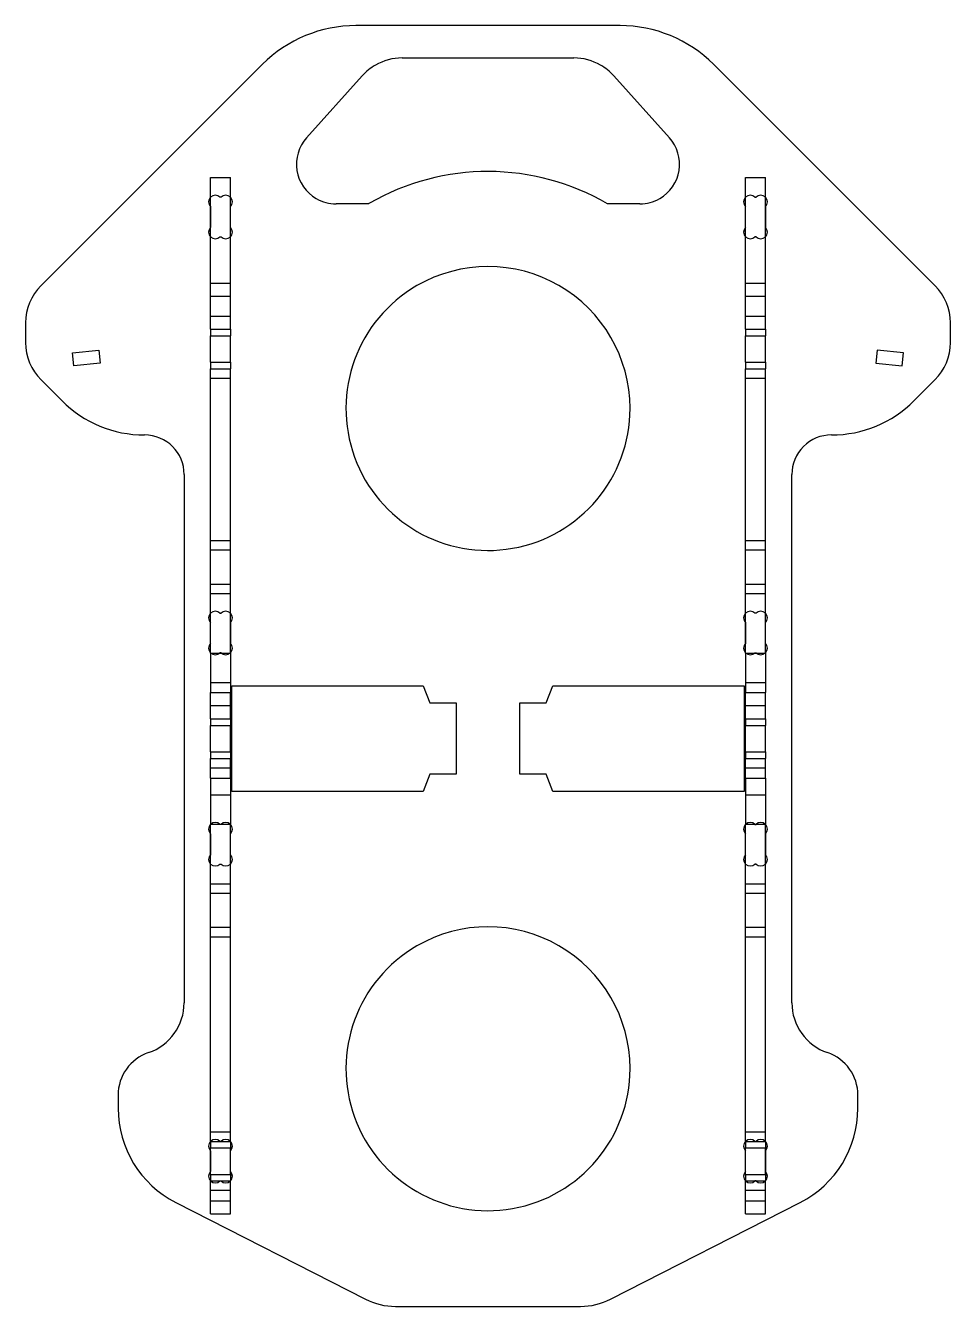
# Model space of a CAD drawing. Extents: x -35 to 35, y -43 to 54.
import ezdxf

# ---------------------------------------------------------------- set-up
doc = ezdxf.new("R2010")
doc.units = 0

# ---------------------------------------------------------------- blocks, each defined once
blk = doc.blocks.new('PAD035')
at = {"layer": 'Base', "color": 0}
for p, q in [((10, 54), (-10, 54)), ((-6.5, 51.55), (0, 51.55)), ((0, 51.55), (6.5, 51.55)), ((-17.071, 51.071), (-33.839, 34.303)), ((33.839, 34.303), (17.071, 51.071)), ((-13.733, 45.504), (-9.514, 50.205)), ((9.514, 50.205), (13.733, 45.504)), ((-20.21, 41), (-20.29, 41)), ((20.21, 41), (20.29, 41)), ((-21, 40.29), (-21, 38.71)), ((-19.5, 38.71), (-19.5, 40.29)), ((-9.053, 40.5), (-11.5, 40.5)), ((11.5, 40.5), (9.053, 40.5)), ((19.5, 38.71), (19.5, 40.29)), ((21, 40.29), (21, 38.71)), ((-20.29, 38), (-20.21, 38)), ((20.29, 38), (20.21, 38)), ((-35, 31.5), (-35, 30)), ((35, 30), (35, 31.5)), ((-31.459, 29.216), (-29.47, 29.425)), ((-31.354, 28.222), (-31.459, 29.216)), ((-29.47, 29.425), (-29.365, 28.431)), ((29.47, 29.425), (29.365, 28.431)), ((31.459, 29.216), (29.47, 29.425)), ((31.354, 28.222), (31.459, 29.216)), ((-29.365, 28.431), (-31.354, 28.222)), ((29.365, 28.431), (31.354, 28.222)), ((-33.828, 27.172), (-32.243, 25.586)), ((32.243, 25.586), (33.828, 27.172)), ((-23, 20), (-23, -20)), ((23, -20), (23, 20)), ((-21, 7.21), (-21, 8.79)), ((-20.29, 9.5), (-20.21, 9.5)), ((-19.5, 8.79), (-19.5, 7.21)), ((19.5, 8.79), (19.5, 7.21)), ((20.29, 9.5), (20.21, 9.5)), ((21, 7.21), (21, 8.79)), ((-20.21, 6.5), (-20.29, 6.5)), ((20.21, 6.5), (20.29, 6.5)), ((-19.4, -4), (-19.4, 4)), ((-19.4, 4), (-4.9, 4)), ((-4.9, 4), (-4.4, 2.7)), ((4.4, 2.7), (4.9, 4)), ((4.9, 4), (19.4, 4)), ((19.4, 4), (19.4, -4)), ((-4.4, 2.7), (-2.4, 2.7)), ((-2.4, 2.7), (-2.4, -2.7)), ((2.4, -2.7), (2.4, 2.7)), ((2.4, 2.7), (4.4, 2.7)), ((-4.4, -2.7), (-4.9, -4)), ((-2.4, -2.7), (-4.4, -2.7)), ((4.4, -2.7), (2.4, -2.7)), ((4.9, -4), (4.4, -2.7)), ((-4.9, -4), (-19.4, -4)), ((19.4, -4), (4.9, -4)), ((-20.21, -6.5), (-20.29, -6.5)), ((20.21, -6.5), (20.29, -6.5)), ((-21, -7.21), (-21, -8.79)), ((-19.5, -8.79), (-19.5, -7.21)), ((19.5, -8.79), (19.5, -7.21)), ((21, -7.21), (21, -8.79)), ((-20.29, -9.5), (-20.21, -9.5)), ((20.29, -9.5), (20.21, -9.5)), ((-28, -27), (-28, -28)), ((28, -28), (28, -27)), ((-20.21, -30.5), (-20.29, -30.5)), ((20.21, -30.5), (20.29, -30.5)), ((-21, -31.21), (-21, -32.79)), ((-19.5, -32.79), (-19.5, -31.21)), ((19.5, -32.79), (19.5, -31.21)), ((21, -31.21), (21, -32.79)), ((-20.29, -33.5), (-20.21, -33.5)), ((20.29, -33.5), (20.21, -33.5)), ((-23.636, -35.126), (-9.272, -42.454)), ((9.272, -42.454), (23.636, -35.126)), ((-7, -43), (7, -43))]:
    blk.add_line(p, q, dxfattribs=at)
for centre, radius, start, end in [((-10, 44), 10, 90, 135), ((10, 44), 10, 45, 90), ((-6.5, 47.5), 4.05, 90, 120), ((6.5, 47.5), 4.05, 60, 90), ((-6.5, 47.5), 4.05, 120, 138.09793), ((6.5, 47.5), 4.05, 41.90204, 59.99997), ((-11.5, 43.5), 3, 138.09793, -120.00001), ((11.5, 43.5), 3, -59.99999, 41.90207), ((0, 25), 17.95, 59.71297, 120), ((-20.645, 40.645), 0.502, 45, -135), ((-19.855, 40.645), 0.502, -45, 135), ((-11.5, 43.5), 3, -120.00001, -90.00001), ((11.5, 43.5), 3, -89.99999, -59.99999), ((19.855, 40.645), 0.502, 45, -135), ((20.645, 40.645), 0.502, -45, 135), ((0, 25), 17.95, 120, 120.28703), ((-20.645, 38.355), 0.502, 135, -45), ((-19.855, 38.355), 0.502, -135, 45), ((19.855, 38.355), 0.502, 135, -45), ((20.645, 38.355), 0.502, -135, 45), ((0, 25), 10.75, 0.12629, 120), ((-31.036, 31.5), 3.964, 135.00001, 179.99999), ((0, 25), 10.75, 120, 0), ((31.036, 31.5), 3.964, 0.00001, 44.99999), ((-31, 30), 4, -179.99998, -135), ((31, 30), 4, -45.00002, -0.00001), ((-26, 31.828), 8.828, -135, -89.99998), ((26, 31.828), 8.828, -90.00001, -45.00001), ((0, 25), 10.75, -0.00027, 0.12601), ((-26, 20), 3, 0, 90), ((26, 20), 3, 89.99998, 180), ((-20.645, 9.145), 0.502, 45, -135), ((-19.855, 9.145), 0.502, -45, 135), ((19.855, 9.145), 0.502, 45, -135), ((20.645, 9.145), 0.502, -45, 135), ((-20.645, 6.855), 0.502, 135, -45), ((-19.855, 6.855), 0.502, -135, 45), ((19.855, 6.855), 0.502, 135, -45), ((20.645, 6.855), 0.502, -135, 45), ((-20.645, -6.855), 0.502, 45, -135), ((-19.855, -6.855), 0.502, -45, 135), ((19.855, -6.855), 0.502, 45, -135), ((20.645, -6.855), 0.502, -45, 135), ((-20.645, -9.145), 0.502, 135, -45), ((-19.855, -9.145), 0.502, -135, 45), ((19.855, -9.145), 0.502, 135, -45), ((20.645, -9.145), 0.502, -135, 45), ((0, -25), 10.75, 0.12628, 120), ((0, -25), 10.75, 120, 0), ((-27, -20), 4, -71.07536, 0), ((27, -20), 4, -179.99999, -108.92464), ((-24.6, -27), 3.4, 108.92465, -180), ((24.6, -27), 3.4, 0, 71.07535), ((0, -25), 10.75, -0.00027, 0.12601), ((-20, -28), 8, -179.99999, -117.02912), ((20, -28), 8, -62.97093, 0), ((-20.645, -30.855), 0.502, 45, -135), ((-19.855, -30.855), 0.502, -45, 135), ((19.855, -30.855), 0.502, 45, -135), ((20.645, -30.855), 0.502, -45, 135), ((-20.645, -33.145), 0.502, 135, -45), ((-19.855, -33.145), 0.502, -135, 45), ((19.855, -33.145), 0.502, 135, -45), ((20.645, -33.145), 0.502, -135, 45), ((-7, -38), 5, -117.02887, -90.00001), ((7, -38), 5, -89.99994, -62.97096)]:
    blk.add_arc(centre, radius, start, end, dxfattribs=at)
blk = doc.blocks.new('CLONE132')
at = {"layer": 'SupportsMoteurs', "color": 0}
for p, q in [((19.5, 42.5), (21, 42.5)), ((19.5, 42.5), (21, 42.5)), ((19.5, 34.5), (19.5, 42.5)), ((21, 34.5), (21, 42.5)), ((19.5, 34.5), (21, 34.5)), ((19.5, 33.5), (21, 33.5)), ((19.5, 33.5), (21, 33.5)), ((19.5, 32), (19.5, 33.5)), ((21, 32), (21, 33.5)), ((19.5, 32), (21, 32)), ((19.5, 31), (21, 31)), ((19.5, 28.5), (19.5, 30.5)), ((19.5, 30.5), (21, 30.5)), ((21, 28.5), (21, 30.5)), ((19.5, 28.5), (21, 28.5)), ((19.5, 28), (21, 28)), ((19.5, 27.29), (21, 27.29)), ((19.5, 15), (19.5, 27.29)), ((21, 15), (21, 27.29)), ((19.5, 15), (21, 15)), ((19.5, 14.29), (21, 14.29)), ((19.5, 11.71), (19.5, 14.29)), ((21, 11.71), (21, 14.29)), ((19.5, 11.71), (21, 11.71)), ((19.5, 11), (21, 11)), ((19.5, 11), (21, 11)), ((19.5, 6.480741), (19.5, 11)), ((21, 6.480741), (21, 11)), ((19.5, 6.480741), (21, 6.480741)), ((19.5, 4.25), (21, 4.25)), ((19.5, 3.5), (21, 3.5)), ((19.5, 2.5), (19.5, 3.5)), ((21, 2.5), (21, 3.5)), ((19.5, 2.5), (21, 2.5)), ((19.5, 1.5), (21, 1.5)), ((19.5, -1), (19.5, 1)), ((19.5, 1), (21, 1)), ((21, -1), (21, 1)), ((19.5, -1), (21, -1)), ((19.5, -1.5), (21, -1.5)), ((19.5, -2.21), (21, -2.21)), ((19.5, -3), (19.5, -2.21)), ((21, -3), (21, -2.21)), ((19.5, -3), (21, -3)), ((19.5, -4.25), (21, -4.25)), ((19.5, -6.480741), (21, -6.480741)), ((19.5, -11), (19.5, -6.480741)), ((21, -11), (21, -6.480741)), ((19.5, -11), (21, -11)), ((19.5, -11.71), (21, -11.71)), ((19.5, -14.29), (19.5, -11.71)), ((21, -14.29), (21, -11.71)), ((19.5, -14.29), (21, -14.29)), ((19.5, -15), (21, -15)), ((19.5, -15), (21, -15)), ((19.5, -29.79), (19.5, -15)), ((21, -29.79), (21, -15)), ((19.5, -29.79), (21, -29.79)), ((19.5, -30.5), (21, -30.5)), ((19.5, -33), (19.5, -31)), ((19.5, -31), (21, -31)), ((21, -33), (21, -31)), ((19.5, -33), (21, -33)), ((19.5, -33.5), (21, -33.5)), ((19.5, -34.21), (21, -34.21)), ((19.5, -35), (19.5, -34.21)), ((21, -35), (21, -34.21)), ((19.5, -36), (19.5, -35)), ((19.5, -35), (21, -35)), ((21, -36), (21, -35)), ((19.5, -36), (21, -36))]:
    blk.add_line(p, q, dxfattribs=at)
for points in [[(19.5, 33.5), (19.5, 33.55), (19.5, 33.6), (19.5, 33.65), (19.5, 33.7), (19.5, 33.75), (19.5, 33.8), (19.5, 33.85), (19.5, 33.9), (19.5, 33.95), (19.5, 34), (19.5, 34.05), (19.5, 34.1), (19.5, 34.15), (19.5, 34.2), (19.5, 34.25), (19.5, 34.3), (19.5, 34.35), (19.5, 34.4), (19.5, 34.45), (19.5, 34.5)], [(21, 33.5), (21, 33.55), (21, 33.6), (21, 33.65), (21, 33.7), (21, 33.75), (21, 33.8), (21, 33.85), (21, 33.9), (21, 33.95), (21, 34), (21, 34.05), (21, 34.1), (21, 34.15), (21, 34.2), (21, 34.25), (21, 34.3), (21, 34.35), (21, 34.4), (21, 34.45), (21, 34.5)], [(19.5, 31), (19.5, 31.05), (19.5, 31.1), (19.5, 31.15), (19.5, 31.2), (19.5, 31.25), (19.5, 31.3), (19.5, 31.35), (19.5, 31.4), (19.5, 31.45), (19.5, 31.5), (19.5, 31.55), (19.5, 31.6), (19.5, 31.65), (19.5, 31.7), (19.5, 31.75), (19.5, 31.8), (19.5, 31.85), (19.5, 31.9), (19.5, 31.95), (19.5, 32)], [(21, 31), (21, 31.05), (21, 31.1), (21, 31.15), (21, 31.2), (21, 31.25), (21, 31.3), (21, 31.35), (21, 31.4), (21, 31.45), (21, 31.5), (21, 31.55), (21, 31.6), (21, 31.65), (21, 31.7), (21, 31.75), (21, 31.8), (21, 31.85), (21, 31.9), (21, 31.95), (21, 32)], [(19.5, 31), (19.5, 30.95), (19.5, 30.9), (19.5, 30.85), (19.5, 30.8), (19.5, 30.75), (19.5, 30.7), (19.5, 30.65), (19.5, 30.6), (19.5, 30.55), (19.5, 30.5)], [(21, 31), (21, 30.95), (21, 30.9), (21, 30.85), (21, 30.8), (21, 30.75), (21, 30.7), (21, 30.65), (21, 30.6), (21, 30.55), (21, 30.5)], [(19.5, 28.5), (19.5, 28.45), (19.5, 28.4), (19.5, 28.35), (19.5, 28.3), (19.5, 28.25), (19.5, 28.2), (19.5, 28.15), (19.5, 28.1), (19.5, 28.05), (19.5, 28)], [(21, 28.5), (21, 28.45), (21, 28.4), (21, 28.35), (21, 28.3), (21, 28.25), (21, 28.2), (21, 28.15), (21, 28.1), (21, 28.05), (21, 28)], [(19.5, 27.29), (19.5, 27.34), (19.5, 27.39), (19.5, 27.44), (19.5, 27.49), (19.5, 27.54), (19.5, 27.59), (19.5, 27.64), (19.5, 27.69), (19.5, 27.74), (19.5, 27.79), (19.5, 27.84), (19.5, 27.89), (19.5, 27.94), (19.5, 27.99), (19.5, 28)], [(21, 27.29), (21, 27.34), (21, 27.39), (21, 27.44), (21, 27.49), (21, 27.54), (21, 27.59), (21, 27.64), (21, 27.69), (21, 27.74), (21, 27.79), (21, 27.84), (21, 27.89), (21, 27.94), (21, 27.99), (21, 28)], [(19.5, 14.29), (19.5, 14.34), (19.5, 14.39), (19.5, 14.44), (19.5, 14.49), (19.5, 14.54), (19.5, 14.59), (19.5, 14.64), (19.5, 14.69), (19.5, 14.74), (19.5, 14.79), (19.5, 14.84), (19.5, 14.89), (19.5, 14.94), (19.5, 14.99), (19.5, 15)], [(21, 14.29), (21, 14.34), (21, 14.39), (21, 14.44), (21, 14.49), (21, 14.54), (21, 14.59), (21, 14.64), (21, 14.69), (21, 14.74), (21, 14.79), (21, 14.84), (21, 14.89), (21, 14.94), (21, 14.99), (21, 15)], [(19.5, 11), (19.5, 11.05), (19.5, 11.1), (19.5, 11.15), (19.5, 11.2), (19.5, 11.25), (19.5, 11.3), (19.5, 11.35), (19.5, 11.4), (19.5, 11.45), (19.5, 11.5), (19.5, 11.55), (19.5, 11.6), (19.5, 11.65), (19.5, 11.7), (19.5, 11.71)], [(21, 11), (21, 11.05), (21, 11.1), (21, 11.15), (21, 11.2), (21, 11.25), (21, 11.3), (21, 11.35), (21, 11.4), (21, 11.45), (21, 11.5), (21, 11.55), (21, 11.6), (21, 11.65), (21, 11.7), (21, 11.71)], [(19.5, 6.480741), (19.5, 6.430741), (19.5, 6.380741), (19.5, 6.330741), (19.5, 6.280741), (19.5, 6.230741), (19.5, 6.180741), (19.5, 6.130741), (19.5, 6.080741), (19.5, 6.030741), (19.5, 5.980741), (19.5, 5.930741), (19.5, 5.880741), (19.5, 5.830741), (19.5, 5.780741), (19.5, 5.730741), (19.5, 5.680741), (19.5, 5.630741), (19.5, 5.580741), (19.5, 5.530741), (19.5, 5.480741), (19.5, 5.430741), (19.5, 5.380741), (19.5, 5.330741), (19.5, 5.280741), (19.5, 5.230741), (19.5, 5.180741), (19.5, 5.130741), (19.5, 5.080741), (19.5, 5.030741), (19.5, 4.980741), (19.5, 4.930741), (19.5, 4.880741), (19.5, 4.830741), (19.5, 4.780741), (19.5, 4.730741), (19.5, 4.680741), (19.5, 4.630741), (19.5, 4.580741), (19.5, 4.530741), (19.5, 4.480741), (19.5, 4.430741), (19.5, 4.380741), (19.5, 4.330741), (19.5, 4.280741), (19.5, 4.25)], [(21, 6.480741), (21, 6.430741), (21, 6.380741), (21, 6.330741), (21, 6.280741), (21, 6.230741), (21, 6.180741), (21, 6.130741), (21, 6.080741), (21, 6.030741), (21, 5.980741), (21, 5.930741), (21, 5.880741), (21, 5.830741), (21, 5.780741), (21, 5.730741), (21, 5.680741), (21, 5.630741), (21, 5.580741), (21, 5.530741), (21, 5.480741), (21, 5.430741), (21, 5.380741), (21, 5.330741), (21, 5.280741), (21, 5.230741), (21, 5.180741), (21, 5.130741), (21, 5.080741), (21, 5.030741), (21, 4.980741), (21, 4.930741), (21, 4.880741), (21, 4.830741), (21, 4.780741), (21, 4.730741), (21, 4.680741), (21, 4.630741), (21, 4.580741), (21, 4.530741), (21, 4.480741), (21, 4.430741), (21, 4.380741), (21, 4.330741), (21, 4.280741), (21, 4.25)], [(19.5, 4.25), (19.5, 4.2), (19.5, 4.15), (19.5, 4.1), (19.5, 4.05), (19.5, 4), (19.5, 3.95), (19.5, 3.9), (19.5, 3.85), (19.5, 3.8), (19.5, 3.75), (19.5, 3.7), (19.5, 3.65), (19.5, 3.6), (19.5, 3.55), (19.5, 3.5)], [(21, 4.25), (21, 4.2), (21, 4.15), (21, 4.1), (21, 4.05), (21, 4), (21, 3.95), (21, 3.9), (21, 3.85), (21, 3.8), (21, 3.75), (21, 3.7), (21, 3.65), (21, 3.6), (21, 3.55), (21, 3.5)], [(19.5, 1.5), (19.5, 1.55), (19.5, 1.6), (19.5, 1.65), (19.5, 1.7), (19.5, 1.75), (19.5, 1.8), (19.5, 1.85), (19.5, 1.9), (19.5, 1.95), (19.5, 2), (19.5, 2.05), (19.5, 2.1), (19.5, 2.15), (19.5, 2.2), (19.5, 2.25), (19.5, 2.3), (19.5, 2.35), (19.5, 2.4), (19.5, 2.45), (19.5, 2.5)], [(21, 1.5), (21, 1.55), (21, 1.6), (21, 1.65), (21, 1.7), (21, 1.75), (21, 1.8), (21, 1.85), (21, 1.9), (21, 1.95), (21, 2), (21, 2.05), (21, 2.1), (21, 2.15), (21, 2.2), (21, 2.25), (21, 2.3), (21, 2.35), (21, 2.4), (21, 2.45), (21, 2.5)], [(19.5, 1.5), (19.5, 1.45), (19.5, 1.4), (19.5, 1.35), (19.5, 1.3), (19.5, 1.25), (19.5, 1.2), (19.5, 1.15), (19.5, 1.1), (19.5, 1.05), (19.5, 1)], [(21, 1.5), (21, 1.45), (21, 1.4), (21, 1.35), (21, 1.3), (21, 1.25), (21, 1.2), (21, 1.15), (21, 1.1), (21, 1.05), (21, 1)], [(19.5, -1), (19.5, -1.05), (19.5, -1.1), (19.5, -1.15), (19.5, -1.2), (19.5, -1.25), (19.5, -1.3), (19.5, -1.35), (19.5, -1.4), (19.5, -1.45), (19.5, -1.5)], [(19.5, -2.21), (19.5, -2.16), (19.5, -2.11), (19.5, -2.06), (19.5, -2.01), (19.5, -1.96), (19.5, -1.91), (19.5, -1.86), (19.5, -1.81), (19.5, -1.76), (19.5, -1.71), (19.5, -1.66), (19.5, -1.61), (19.5, -1.56), (19.5, -1.51), (19.5, -1.5)], [(21, -1), (21, -1.05), (21, -1.1), (21, -1.15), (21, -1.2), (21, -1.25), (21, -1.3), (21, -1.35), (21, -1.4), (21, -1.45), (21, -1.5)], [(21, -2.21), (21, -2.16), (21, -2.11), (21, -2.06), (21, -2.01), (21, -1.96), (21, -1.91), (21, -1.86), (21, -1.81), (21, -1.76), (21, -1.71), (21, -1.66), (21, -1.61), (21, -1.56), (21, -1.51), (21, -1.5)], [(19.5, -3), (19.5, -3.05), (19.5, -3.1), (19.5, -3.15), (19.5, -3.2), (19.5, -3.25), (19.5, -3.3), (19.5, -3.35), (19.5, -3.4), (19.5, -3.45), (19.5, -3.5), (19.5, -3.55), (19.5, -3.6), (19.5, -3.65), (19.5, -3.7), (19.5, -3.75), (19.5, -3.8), (19.5, -3.85), (19.5, -3.9), (19.5, -3.95), (19.5, -4), (19.5, -4.05), (19.5, -4.1), (19.5, -4.15), (19.5, -4.2), (19.5, -4.25)], [(21, -3), (21, -3.05), (21, -3.1), (21, -3.15), (21, -3.2), (21, -3.25), (21, -3.3), (21, -3.35), (21, -3.4), (21, -3.45), (21, -3.5), (21, -3.55), (21, -3.6), (21, -3.65), (21, -3.7), (21, -3.75), (21, -3.8), (21, -3.85), (21, -3.9), (21, -3.95), (21, -4), (21, -4.05), (21, -4.1), (21, -4.15), (21, -4.2), (21, -4.25)], [(19.5, -4.25), (19.5, -4.3), (19.5, -4.35), (19.5, -4.4), (19.5, -4.45), (19.5, -4.5), (19.5, -4.55), (19.5, -4.6), (19.5, -4.65), (19.5, -4.7), (19.5, -4.75), (19.5, -4.8), (19.5, -4.85), (19.5, -4.9), (19.5, -4.95), (19.5, -5), (19.5, -5.05), (19.5, -5.1), (19.5, -5.15), (19.5, -5.2), (19.5, -5.25), (19.5, -5.3), (19.5, -5.35), (19.5, -5.4), (19.5, -5.45), (19.5, -5.5), (19.5, -5.55), (19.5, -5.6), (19.5, -5.65), (19.5, -5.7), (19.5, -5.75), (19.5, -5.8), (19.5, -5.85), (19.5, -5.9), (19.5, -5.95), (19.5, -6), (19.5, -6.05), (19.5, -6.1), (19.5, -6.15), (19.5, -6.2), (19.5, -6.25), (19.5, -6.3), (19.5, -6.35), (19.5, -6.4), (19.5, -6.45), (19.5, -6.480741)], [(21, -4.25), (21, -4.3), (21, -4.35), (21, -4.4), (21, -4.45), (21, -4.5), (21, -4.55), (21, -4.6), (21, -4.65), (21, -4.7), (21, -4.75), (21, -4.8), (21, -4.85), (21, -4.9), (21, -4.95), (21, -5), (21, -5.05), (21, -5.1), (21, -5.15), (21, -5.2), (21, -5.25), (21, -5.3), (21, -5.35), (21, -5.4), (21, -5.45), (21, -5.5), (21, -5.55), (21, -5.6), (21, -5.65), (21, -5.7), (21, -5.75), (21, -5.8), (21, -5.85), (21, -5.9), (21, -5.95), (21, -6), (21, -6.05), (21, -6.1), (21, -6.15), (21, -6.2), (21, -6.25), (21, -6.3), (21, -6.35), (21, -6.4), (21, -6.45), (21, -6.480741)], [(19.5, -11.71), (19.5, -11.66), (19.5, -11.61), (19.5, -11.56), (19.5, -11.51), (19.5, -11.46), (19.5, -11.41), (19.5, -11.36), (19.5, -11.31), (19.5, -11.26), (19.5, -11.21), (19.5, -11.16), (19.5, -11.11), (19.5, -11.06), (19.5, -11.01), (19.5, -11)], [(21, -11.71), (21, -11.66), (21, -11.61), (21, -11.56), (21, -11.51), (21, -11.46), (21, -11.41), (21, -11.36), (21, -11.31), (21, -11.26), (21, -11.21), (21, -11.16), (21, -11.11), (21, -11.06), (21, -11.01), (21, -11)], [(19.5, -15), (19.5, -14.95), (19.5, -14.9), (19.5, -14.85), (19.5, -14.8), (19.5, -14.75), (19.5, -14.7), (19.5, -14.65), (19.5, -14.6), (19.5, -14.55), (19.5, -14.5), (19.5, -14.45), (19.5, -14.4), (19.5, -14.35), (19.5, -14.3), (19.5, -14.29)], [(21, -15), (21, -14.95), (21, -14.9), (21, -14.85), (21, -14.8), (21, -14.75), (21, -14.7), (21, -14.65), (21, -14.6), (21, -14.55), (21, -14.5), (21, -14.45), (21, -14.4), (21, -14.35), (21, -14.3), (21, -14.29)], [(19.5, -30.5), (19.5, -30.45), (19.5, -30.4), (19.5, -30.35), (19.5, -30.3), (19.5, -30.25), (19.5, -30.2), (19.5, -30.15), (19.5, -30.1), (19.5, -30.05), (19.5, -30), (19.5, -29.95), (19.5, -29.9), (19.5, -29.85), (19.5, -29.8), (19.5, -29.79)], [(21, -30.5), (21, -30.45), (21, -30.4), (21, -30.35), (21, -30.3), (21, -30.25), (21, -30.2), (21, -30.15), (21, -30.1), (21, -30.05), (21, -30), (21, -29.95), (21, -29.9), (21, -29.85), (21, -29.8), (21, -29.79)], [(19.5, -30.5), (19.5, -30.55), (19.5, -30.6), (19.5, -30.65), (19.5, -30.7), (19.5, -30.75), (19.5, -30.8), (19.5, -30.85), (19.5, -30.9), (19.5, -30.95), (19.5, -31)], [(21, -30.5), (21, -30.55), (21, -30.6), (21, -30.65), (21, -30.7), (21, -30.75), (21, -30.8), (21, -30.85), (21, -30.9), (21, -30.95), (21, -31)], [(19.5, -33), (19.5, -33.05), (19.5, -33.1), (19.5, -33.15), (19.5, -33.2), (19.5, -33.25), (19.5, -33.3), (19.5, -33.35), (19.5, -33.4), (19.5, -33.45), (19.5, -33.5)], [(19.5, -34.21), (19.5, -34.16), (19.5, -34.11), (19.5, -34.06), (19.5, -34.01), (19.5, -33.96), (19.5, -33.91), (19.5, -33.86), (19.5, -33.81), (19.5, -33.76), (19.5, -33.71), (19.5, -33.66), (19.5, -33.61), (19.5, -33.56), (19.5, -33.51), (19.5, -33.5)], [(21, -33), (21, -33.05), (21, -33.1), (21, -33.15), (21, -33.2), (21, -33.25), (21, -33.3), (21, -33.35), (21, -33.4), (21, -33.45), (21, -33.5)], [(21, -34.21), (21, -34.16), (21, -34.11), (21, -34.06), (21, -34.01), (21, -33.96), (21, -33.91), (21, -33.86), (21, -33.81), (21, -33.76), (21, -33.71), (21, -33.66), (21, -33.61), (21, -33.56), (21, -33.51), (21, -33.5)]]:
    blk.add_lwpolyline(points, dxfattribs=at)
blk = doc.blocks.new('CLONE133')
at = {"layer": 'SupportsMoteurs', "color": 0}
for p, q in [((-21, 42.5), (-19.5, 42.5)), ((-21, 42.5), (-19.5, 42.5)), ((-21, 34.5), (-21, 42.5)), ((-19.5, 34.5), (-19.5, 42.5)), ((-21, 34.5), (-19.5, 34.5)), ((-21, 33.5), (-19.5, 33.5)), ((-21, 33.5), (-19.5, 33.5)), ((-21, 32), (-21, 33.5)), ((-19.5, 32), (-19.5, 33.5)), ((-21, 32), (-19.5, 32)), ((-21, 31), (-19.5, 31)), ((-21, 28.5), (-21, 30.5)), ((-21, 30.5), (-19.5, 30.5)), ((-19.5, 28.5), (-19.5, 30.5)), ((-21, 28.5), (-19.5, 28.5)), ((-21, 28), (-19.5, 28)), ((-21, 27.29), (-19.5, 27.29)), ((-21, 15), (-21, 27.29)), ((-19.5, 15), (-19.5, 27.29)), ((-21, 15), (-19.5, 15)), ((-21, 14.29), (-19.5, 14.29)), ((-21, 11.71), (-21, 14.29)), ((-19.5, 11.71), (-19.5, 14.29)), ((-21, 11.71), (-19.5, 11.71)), ((-21, 11), (-19.5, 11)), ((-21, 11), (-19.5, 11)), ((-21, 6.480741), (-21, 11)), ((-19.5, 6.480741), (-19.5, 11)), ((-21, 6.480741), (-19.5, 6.480741)), ((-21, 4.25), (-19.5, 4.25)), ((-21, 3.5), (-19.5, 3.5)), ((-21, 2.5), (-21, 3.5)), ((-19.5, 2.5), (-19.5, 3.5)), ((-21, 2.5), (-19.5, 2.5)), ((-21, 1.5), (-19.5, 1.5)), ((-21, -1), (-21, 1)), ((-21, 1), (-19.5, 1)), ((-19.5, -1), (-19.5, 1)), ((-21, -1), (-19.5, -1)), ((-21, -1.5), (-19.5, -1.5)), ((-21, -2.21), (-19.5, -2.21)), ((-21, -3), (-21, -2.21)), ((-19.5, -3), (-19.5, -2.21)), ((-21, -3), (-19.5, -3)), ((-21, -4.25), (-19.5, -4.25)), ((-21, -6.480741), (-19.5, -6.480741)), ((-21, -11), (-21, -6.480741)), ((-19.5, -11), (-19.5, -6.480741)), ((-21, -11), (-19.5, -11)), ((-21, -11.71), (-19.5, -11.71)), ((-21, -14.29), (-21, -11.71)), ((-19.5, -14.29), (-19.5, -11.71)), ((-21, -14.29), (-19.5, -14.29)), ((-21, -15), (-19.5, -15)), ((-21, -15), (-19.5, -15)), ((-21, -29.79), (-21, -15)), ((-19.5, -29.79), (-19.5, -15)), ((-21, -29.79), (-19.5, -29.79)), ((-21, -30.5), (-19.5, -30.5)), ((-21, -33), (-21, -31)), ((-21, -31), (-19.5, -31)), ((-19.5, -33), (-19.5, -31)), ((-21, -33), (-19.5, -33)), ((-21, -33.5), (-19.5, -33.5)), ((-21, -34.21), (-19.5, -34.21)), ((-21, -35), (-21, -34.21)), ((-19.5, -35), (-19.5, -34.21)), ((-21, -36), (-21, -35)), ((-21, -35), (-19.5, -35)), ((-19.5, -36), (-19.5, -35)), ((-21, -36), (-19.5, -36))]:
    blk.add_line(p, q, dxfattribs=at)
for points in [[(-21, 33.5), (-21, 33.55), (-21, 33.6), (-21, 33.65), (-21, 33.7), (-21, 33.75), (-21, 33.8), (-21, 33.85), (-21, 33.9), (-21, 33.95), (-21, 34), (-21, 34.05), (-21, 34.1), (-21, 34.15), (-21, 34.2), (-21, 34.25), (-21, 34.3), (-21, 34.35), (-21, 34.4), (-21, 34.45), (-21, 34.5)], [(-19.5, 33.5), (-19.5, 33.55), (-19.5, 33.6), (-19.5, 33.65), (-19.5, 33.7), (-19.5, 33.75), (-19.5, 33.8), (-19.5, 33.85), (-19.5, 33.9), (-19.5, 33.95), (-19.5, 34), (-19.5, 34.05), (-19.5, 34.1), (-19.5, 34.15), (-19.5, 34.2), (-19.5, 34.25), (-19.5, 34.3), (-19.5, 34.35), (-19.5, 34.4), (-19.5, 34.45), (-19.5, 34.5)], [(-21, 31), (-21, 31.05), (-21, 31.1), (-21, 31.15), (-21, 31.2), (-21, 31.25), (-21, 31.3), (-21, 31.35), (-21, 31.4), (-21, 31.45), (-21, 31.5), (-21, 31.55), (-21, 31.6), (-21, 31.65), (-21, 31.7), (-21, 31.75), (-21, 31.8), (-21, 31.85), (-21, 31.9), (-21, 31.95), (-21, 32)], [(-19.5, 31), (-19.5, 31.05), (-19.5, 31.1), (-19.5, 31.15), (-19.5, 31.2), (-19.5, 31.25), (-19.5, 31.3), (-19.5, 31.35), (-19.5, 31.4), (-19.5, 31.45), (-19.5, 31.5), (-19.5, 31.55), (-19.5, 31.6), (-19.5, 31.65), (-19.5, 31.7), (-19.5, 31.75), (-19.5, 31.8), (-19.5, 31.85), (-19.5, 31.9), (-19.5, 31.95), (-19.5, 32)], [(-21, 31), (-21, 30.95), (-21, 30.9), (-21, 30.85), (-21, 30.8), (-21, 30.75), (-21, 30.7), (-21, 30.65), (-21, 30.6), (-21, 30.55), (-21, 30.5)], [(-19.5, 31), (-19.5, 30.95), (-19.5, 30.9), (-19.5, 30.85), (-19.5, 30.8), (-19.5, 30.75), (-19.5, 30.7), (-19.5, 30.65), (-19.5, 30.6), (-19.5, 30.55), (-19.5, 30.5)], [(-21, 28.5), (-21, 28.45), (-21, 28.4), (-21, 28.35), (-21, 28.3), (-21, 28.25), (-21, 28.2), (-21, 28.15), (-21, 28.1), (-21, 28.05), (-21, 28)], [(-19.5, 28.5), (-19.5, 28.45), (-19.5, 28.4), (-19.5, 28.35), (-19.5, 28.3), (-19.5, 28.25), (-19.5, 28.2), (-19.5, 28.15), (-19.5, 28.1), (-19.5, 28.05), (-19.5, 28)], [(-21, 27.29), (-21, 27.34), (-21, 27.39), (-21, 27.44), (-21, 27.49), (-21, 27.54), (-21, 27.59), (-21, 27.64), (-21, 27.69), (-21, 27.74), (-21, 27.79), (-21, 27.84), (-21, 27.89), (-21, 27.94), (-21, 27.99), (-21, 28)], [(-19.5, 27.29), (-19.5, 27.34), (-19.5, 27.39), (-19.5, 27.44), (-19.5, 27.49), (-19.5, 27.54), (-19.5, 27.59), (-19.5, 27.64), (-19.5, 27.69), (-19.5, 27.74), (-19.5, 27.79), (-19.5, 27.84), (-19.5, 27.89), (-19.5, 27.94), (-19.5, 27.99), (-19.5, 28)], [(-21, 14.29), (-21, 14.34), (-21, 14.39), (-21, 14.44), (-21, 14.49), (-21, 14.54), (-21, 14.59), (-21, 14.64), (-21, 14.69), (-21, 14.74), (-21, 14.79), (-21, 14.84), (-21, 14.89), (-21, 14.94), (-21, 14.99), (-21, 15)], [(-19.5, 14.29), (-19.5, 14.34), (-19.5, 14.39), (-19.5, 14.44), (-19.5, 14.49), (-19.5, 14.54), (-19.5, 14.59), (-19.5, 14.64), (-19.5, 14.69), (-19.5, 14.74), (-19.5, 14.79), (-19.5, 14.84), (-19.5, 14.89), (-19.5, 14.94), (-19.5, 14.99), (-19.5, 15)], [(-21, 11), (-21, 11.05), (-21, 11.1), (-21, 11.15), (-21, 11.2), (-21, 11.25), (-21, 11.3), (-21, 11.35), (-21, 11.4), (-21, 11.45), (-21, 11.5), (-21, 11.55), (-21, 11.6), (-21, 11.65), (-21, 11.7), (-21, 11.71)], [(-19.5, 11), (-19.5, 11.05), (-19.5, 11.1), (-19.5, 11.15), (-19.5, 11.2), (-19.5, 11.25), (-19.5, 11.3), (-19.5, 11.35), (-19.5, 11.4), (-19.5, 11.45), (-19.5, 11.5), (-19.5, 11.55), (-19.5, 11.6), (-19.5, 11.65), (-19.5, 11.7), (-19.5, 11.71)], [(-21, 6.480741), (-21, 6.430741), (-21, 6.380741), (-21, 6.330741), (-21, 6.280741), (-21, 6.230741), (-21, 6.180741), (-21, 6.130741), (-21, 6.080741), (-21, 6.030741), (-21, 5.980741), (-21, 5.930741), (-21, 5.880741), (-21, 5.830741), (-21, 5.780741), (-21, 5.730741), (-21, 5.680741), (-21, 5.630741), (-21, 5.580741), (-21, 5.530741), (-21, 5.480741), (-21, 5.430741), (-21, 5.380741), (-21, 5.330741), (-21, 5.280741), (-21, 5.230741), (-21, 5.180741), (-21, 5.130741), (-21, 5.080741), (-21, 5.030741), (-21, 4.980741), (-21, 4.930741), (-21, 4.880741), (-21, 4.830741), (-21, 4.780741), (-21, 4.730741), (-21, 4.680741), (-21, 4.630741), (-21, 4.580741), (-21, 4.530741), (-21, 4.480741), (-21, 4.430741), (-21, 4.380741), (-21, 4.330741), (-21, 4.280741), (-21, 4.25)], [(-19.5, 6.480741), (-19.5, 6.430741), (-19.5, 6.380741), (-19.5, 6.330741), (-19.5, 6.280741), (-19.5, 6.230741), (-19.5, 6.180741), (-19.5, 6.130741), (-19.5, 6.080741), (-19.5, 6.030741), (-19.5, 5.980741), (-19.5, 5.930741), (-19.5, 5.880741), (-19.5, 5.830741), (-19.5, 5.780741), (-19.5, 5.730741), (-19.5, 5.680741), (-19.5, 5.630741), (-19.5, 5.580741), (-19.5, 5.530741), (-19.5, 5.480741), (-19.5, 5.430741), (-19.5, 5.380741), (-19.5, 5.330741), (-19.5, 5.280741), (-19.5, 5.230741), (-19.5, 5.180741), (-19.5, 5.130741), (-19.5, 5.080741), (-19.5, 5.030741), (-19.5, 4.980741), (-19.5, 4.930741), (-19.5, 4.880741), (-19.5, 4.830741), (-19.5, 4.780741), (-19.5, 4.730741), (-19.5, 4.680741), (-19.5, 4.630741), (-19.5, 4.580741), (-19.5, 4.530741), (-19.5, 4.480741), (-19.5, 4.430741), (-19.5, 4.380741), (-19.5, 4.330741), (-19.5, 4.280741), (-19.5, 4.25)], [(-21, 4.25), (-21, 4.2), (-21, 4.15), (-21, 4.1), (-21, 4.05), (-21, 4), (-21, 3.95), (-21, 3.9), (-21, 3.85), (-21, 3.8), (-21, 3.75), (-21, 3.7), (-21, 3.65), (-21, 3.6), (-21, 3.55), (-21, 3.5)], [(-19.5, 4.25), (-19.5, 4.2), (-19.5, 4.15), (-19.5, 4.1), (-19.5, 4.05), (-19.5, 4), (-19.5, 3.95), (-19.5, 3.9), (-19.5, 3.85), (-19.5, 3.8), (-19.5, 3.75), (-19.5, 3.7), (-19.5, 3.65), (-19.5, 3.6), (-19.5, 3.55), (-19.5, 3.5)], [(-21, 1.5), (-21, 1.55), (-21, 1.6), (-21, 1.65), (-21, 1.7), (-21, 1.75), (-21, 1.8), (-21, 1.85), (-21, 1.9), (-21, 1.95), (-21, 2), (-21, 2.05), (-21, 2.1), (-21, 2.15), (-21, 2.2), (-21, 2.25), (-21, 2.3), (-21, 2.35), (-21, 2.4), (-21, 2.45), (-21, 2.5)], [(-19.5, 1.5), (-19.5, 1.55), (-19.5, 1.6), (-19.5, 1.65), (-19.5, 1.7), (-19.5, 1.75), (-19.5, 1.8), (-19.5, 1.85), (-19.5, 1.9), (-19.5, 1.95), (-19.5, 2), (-19.5, 2.05), (-19.5, 2.1), (-19.5, 2.15), (-19.5, 2.2), (-19.5, 2.25), (-19.5, 2.3), (-19.5, 2.35), (-19.5, 2.4), (-19.5, 2.45), (-19.5, 2.5)], [(-21, 1.5), (-21, 1.45), (-21, 1.4), (-21, 1.35), (-21, 1.3), (-21, 1.25), (-21, 1.2), (-21, 1.15), (-21, 1.1), (-21, 1.05), (-21, 1)], [(-19.5, 1.5), (-19.5, 1.45), (-19.5, 1.4), (-19.5, 1.35), (-19.5, 1.3), (-19.5, 1.25), (-19.5, 1.2), (-19.5, 1.15), (-19.5, 1.1), (-19.5, 1.05), (-19.5, 1)], [(-21, -1), (-21, -1.05), (-21, -1.1), (-21, -1.15), (-21, -1.2), (-21, -1.25), (-21, -1.3), (-21, -1.35), (-21, -1.4), (-21, -1.45), (-21, -1.5)], [(-21, -2.21), (-21, -2.16), (-21, -2.11), (-21, -2.06), (-21, -2.01), (-21, -1.96), (-21, -1.91), (-21, -1.86), (-21, -1.81), (-21, -1.76), (-21, -1.71), (-21, -1.66), (-21, -1.61), (-21, -1.56), (-21, -1.51), (-21, -1.5)], [(-19.5, -1), (-19.5, -1.05), (-19.5, -1.1), (-19.5, -1.15), (-19.5, -1.2), (-19.5, -1.25), (-19.5, -1.3), (-19.5, -1.35), (-19.5, -1.4), (-19.5, -1.45), (-19.5, -1.5)], [(-19.5, -2.21), (-19.5, -2.16), (-19.5, -2.11), (-19.5, -2.06), (-19.5, -2.01), (-19.5, -1.96), (-19.5, -1.91), (-19.5, -1.86), (-19.5, -1.81), (-19.5, -1.76), (-19.5, -1.71), (-19.5, -1.66), (-19.5, -1.61), (-19.5, -1.56), (-19.5, -1.51), (-19.5, -1.5)], [(-21, -3), (-21, -3.05), (-21, -3.1), (-21, -3.15), (-21, -3.2), (-21, -3.25), (-21, -3.3), (-21, -3.35), (-21, -3.4), (-21, -3.45), (-21, -3.5), (-21, -3.55), (-21, -3.6), (-21, -3.65), (-21, -3.7), (-21, -3.75), (-21, -3.8), (-21, -3.85), (-21, -3.9), (-21, -3.95), (-21, -4), (-21, -4.05), (-21, -4.1), (-21, -4.15), (-21, -4.2), (-21, -4.25)], [(-19.5, -3), (-19.5, -3.05), (-19.5, -3.1), (-19.5, -3.15), (-19.5, -3.2), (-19.5, -3.25), (-19.5, -3.3), (-19.5, -3.35), (-19.5, -3.4), (-19.5, -3.45), (-19.5, -3.5), (-19.5, -3.55), (-19.5, -3.6), (-19.5, -3.65), (-19.5, -3.7), (-19.5, -3.75), (-19.5, -3.8), (-19.5, -3.85), (-19.5, -3.9), (-19.5, -3.95), (-19.5, -4), (-19.5, -4.05), (-19.5, -4.1), (-19.5, -4.15), (-19.5, -4.2), (-19.5, -4.25)], [(-21, -4.25), (-21, -4.3), (-21, -4.35), (-21, -4.4), (-21, -4.45), (-21, -4.5), (-21, -4.55), (-21, -4.6), (-21, -4.65), (-21, -4.7), (-21, -4.75), (-21, -4.8), (-21, -4.85), (-21, -4.9), (-21, -4.95), (-21, -5), (-21, -5.05), (-21, -5.1), (-21, -5.15), (-21, -5.2), (-21, -5.25), (-21, -5.3), (-21, -5.35), (-21, -5.4), (-21, -5.45), (-21, -5.5), (-21, -5.55), (-21, -5.6), (-21, -5.65), (-21, -5.7), (-21, -5.75), (-21, -5.8), (-21, -5.85), (-21, -5.9), (-21, -5.95), (-21, -6), (-21, -6.05), (-21, -6.1), (-21, -6.15), (-21, -6.2), (-21, -6.25), (-21, -6.3), (-21, -6.35), (-21, -6.4), (-21, -6.45), (-21, -6.480741)], [(-19.5, -4.25), (-19.5, -4.3), (-19.5, -4.35), (-19.5, -4.4), (-19.5, -4.45), (-19.5, -4.5), (-19.5, -4.55), (-19.5, -4.6), (-19.5, -4.65), (-19.5, -4.7), (-19.5, -4.75), (-19.5, -4.8), (-19.5, -4.85), (-19.5, -4.9), (-19.5, -4.95), (-19.5, -5), (-19.5, -5.05), (-19.5, -5.1), (-19.5, -5.15), (-19.5, -5.2), (-19.5, -5.25), (-19.5, -5.3), (-19.5, -5.35), (-19.5, -5.4), (-19.5, -5.45), (-19.5, -5.5), (-19.5, -5.55), (-19.5, -5.6), (-19.5, -5.65), (-19.5, -5.7), (-19.5, -5.75), (-19.5, -5.8), (-19.5, -5.85), (-19.5, -5.9), (-19.5, -5.95), (-19.5, -6), (-19.5, -6.05), (-19.5, -6.1), (-19.5, -6.15), (-19.5, -6.2), (-19.5, -6.25), (-19.5, -6.3), (-19.5, -6.35), (-19.5, -6.4), (-19.5, -6.45), (-19.5, -6.480741)], [(-21, -11.71), (-21, -11.66), (-21, -11.61), (-21, -11.56), (-21, -11.51), (-21, -11.46), (-21, -11.41), (-21, -11.36), (-21, -11.31), (-21, -11.26), (-21, -11.21), (-21, -11.16), (-21, -11.11), (-21, -11.06), (-21, -11.01), (-21, -11)], [(-19.5, -11.71), (-19.5, -11.66), (-19.5, -11.61), (-19.5, -11.56), (-19.5, -11.51), (-19.5, -11.46), (-19.5, -11.41), (-19.5, -11.36), (-19.5, -11.31), (-19.5, -11.26), (-19.5, -11.21), (-19.5, -11.16), (-19.5, -11.11), (-19.5, -11.06), (-19.5, -11.01), (-19.5, -11)], [(-21, -15), (-21, -14.95), (-21, -14.9), (-21, -14.85), (-21, -14.8), (-21, -14.75), (-21, -14.7), (-21, -14.65), (-21, -14.6), (-21, -14.55), (-21, -14.5), (-21, -14.45), (-21, -14.4), (-21, -14.35), (-21, -14.3), (-21, -14.29)], [(-19.5, -15), (-19.5, -14.95), (-19.5, -14.9), (-19.5, -14.85), (-19.5, -14.8), (-19.5, -14.75), (-19.5, -14.7), (-19.5, -14.65), (-19.5, -14.6), (-19.5, -14.55), (-19.5, -14.5), (-19.5, -14.45), (-19.5, -14.4), (-19.5, -14.35), (-19.5, -14.3), (-19.5, -14.29)], [(-21, -30.5), (-21, -30.45), (-21, -30.4), (-21, -30.35), (-21, -30.3), (-21, -30.25), (-21, -30.2), (-21, -30.15), (-21, -30.1), (-21, -30.05), (-21, -30), (-21, -29.95), (-21, -29.9), (-21, -29.85), (-21, -29.8), (-21, -29.79)], [(-19.5, -30.5), (-19.5, -30.45), (-19.5, -30.4), (-19.5, -30.35), (-19.5, -30.3), (-19.5, -30.25), (-19.5, -30.2), (-19.5, -30.15), (-19.5, -30.1), (-19.5, -30.05), (-19.5, -30), (-19.5, -29.95), (-19.5, -29.9), (-19.5, -29.85), (-19.5, -29.8), (-19.5, -29.79)], [(-21, -30.5), (-21, -30.55), (-21, -30.6), (-21, -30.65), (-21, -30.7), (-21, -30.75), (-21, -30.8), (-21, -30.85), (-21, -30.9), (-21, -30.95), (-21, -31)], [(-19.5, -30.5), (-19.5, -30.55), (-19.5, -30.6), (-19.5, -30.65), (-19.5, -30.7), (-19.5, -30.75), (-19.5, -30.8), (-19.5, -30.85), (-19.5, -30.9), (-19.5, -30.95), (-19.5, -31)], [(-21, -33), (-21, -33.05), (-21, -33.1), (-21, -33.15), (-21, -33.2), (-21, -33.25), (-21, -33.3), (-21, -33.35), (-21, -33.4), (-21, -33.45), (-21, -33.5)], [(-21, -34.21), (-21, -34.16), (-21, -34.11), (-21, -34.06), (-21, -34.01), (-21, -33.96), (-21, -33.91), (-21, -33.86), (-21, -33.81), (-21, -33.76), (-21, -33.71), (-21, -33.66), (-21, -33.61), (-21, -33.56), (-21, -33.51), (-21, -33.5)], [(-19.5, -33), (-19.5, -33.05), (-19.5, -33.1), (-19.5, -33.15), (-19.5, -33.2), (-19.5, -33.25), (-19.5, -33.3), (-19.5, -33.35), (-19.5, -33.4), (-19.5, -33.45), (-19.5, -33.5)], [(-19.5, -34.21), (-19.5, -34.16), (-19.5, -34.11), (-19.5, -34.06), (-19.5, -34.01), (-19.5, -33.96), (-19.5, -33.91), (-19.5, -33.86), (-19.5, -33.81), (-19.5, -33.76), (-19.5, -33.71), (-19.5, -33.66), (-19.5, -33.61), (-19.5, -33.56), (-19.5, -33.51), (-19.5, -33.5)]]:
    blk.add_lwpolyline(points, dxfattribs=at)

msp = doc.modelspace()

# ---------------------------------------------------------------- block references
at = {"layer": 'Base', "color": 0}
msp.add_blockref('PAD035', (0, 0), dxfattribs=at)
at = {"layer": 'SupportsMoteurs', "color": 0}
for name in ['CLONE133', 'CLONE132']:
    msp.add_blockref(name, (0, 0), dxfattribs=at)

doc.saveas('drawing.dxf')
